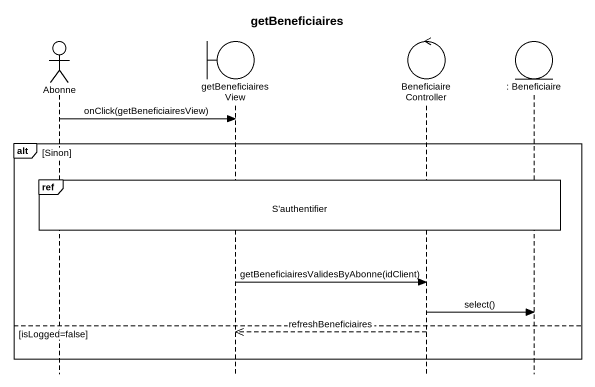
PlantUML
@startuml
title getBeneficiaires
hide footbox
actor Abonne
boundary getBeneficiairesView
control BeneficiaireController
entity ": Beneficiaire" as Beneficiaire

Abonne -> getBeneficiairesView : onClick(getBeneficiairesView)
alt Sinon
  ref over Abonne, getBeneficiairesView, BeneficiaireController, Beneficiaire : S'authentifier
  getBeneficiairesView -> BeneficiaireController : getBeneficiairesValidesByAbonne(idClient)
  BeneficiaireController -> Beneficiaire : select()
else isLogged=false
  BeneficiaireController -->> getBeneficiairesView : refreshBeneficiaires
end
@enduml
